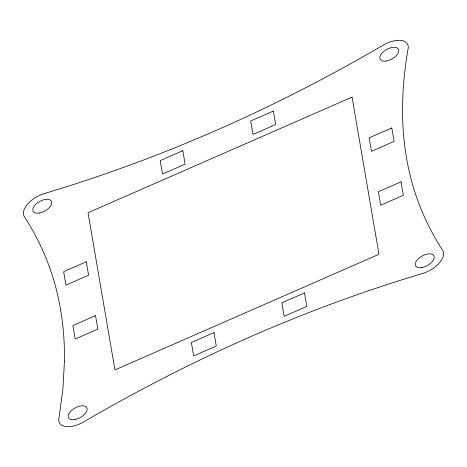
<?xml version="1.0" encoding="UTF-8"?>
<svg xmlns="http://www.w3.org/2000/svg" width="467" height="467" viewBox="0 0 467 467"><rect width="100%" height="100%" fill="white"/><g stroke="black" fill="none" stroke-linecap="round" stroke-linejoin="round"><path stroke-width="0.7" d="M64.44 361.335L62.917 388.9L59.064 417.48A20.84 10.922 -29.2 0 0 65.713 426.552A20.84 10.922 -29.2 0 0 84.918 421.17C118.758 401.492 153.246 382.94 188.364 365.638A841.873 441.128 -29.2 0 1 314.449 310.409C349.549 296.93 385.141 284.73 421.152 273.907A20.84 10.922 -29.2 0 0 439.394 262.886A20.84 10.922 -29.2 0 0 442.22 249.664C431.059 232.344 422.051 213.658 415.525 194.114A841.873 441.128 -29.2 0 1 402.665 119.062C402.034 95.776 404.031 72.473 407.936 49.52A20.84 10.922 -29.2 0 0 401.287 40.448A20.84 10.922 -29.2 0 0 382.082 45.83C348.242 65.508 313.754 84.06 278.636 101.362A841.873 441.128 -29.2 0 1 152.551 156.591C117.45 170.07 81.859 182.27 45.848 193.093A20.84 10.922 -29.2 0 0 27.606 204.114A20.84 10.922 -29.2 0 0 24.78 217.336C35.941 234.656 44.949 253.342 51.475 272.886A841.873 441.128 -29.2 0 1 64.335 347.938L64.44 361.335M182.825 150.701L160.193 160.613L162.498 174.086L185.13 164.174L182.825 150.701M273.347 111.053L250.715 120.965L253.021 134.438L275.653 124.526L273.347 111.053M352.054 97.095L88.024 212.736L114.946 369.905L378.976 254.264L352.054 97.095M86.284 261.771L63.658 271.683L65.964 285.156L88.596 275.244L86.284 261.771M391.807 127.958L369.175 137.87L371.481 151.343L394.113 141.431L391.807 127.958M95.519 315.657L72.887 325.569L75.193 339.042L97.825 329.13L95.519 315.657M401.036 181.844L378.404 191.756L380.716 205.229L403.342 195.317L401.036 181.844M213.979 332.562L191.347 342.474L193.653 355.947L216.285 346.035L213.979 332.562M304.502 292.914L281.87 302.826L284.175 316.299L306.807 306.387L304.502 292.914M422.086 267.533A10.42 5.458 -29.2 0 0 433.896 255.898A10.42 5.458 -29.2 0 0 418.111 258.928A10.42 5.458 -29.2 0 0 422.086 267.533M386.699 60.973A10.42 5.458 -29.2 0 0 398.509 49.339A10.42 5.458 -29.2 0 0 382.73 52.368A10.42 5.458 -29.2 0 0 386.699 60.973M39.689 212.958A10.42 5.458 -29.2 0 0 51.498 201.33A10.42 5.458 -29.2 0 0 35.72 204.353A10.42 5.458 -29.2 0 0 39.689 212.958M75.076 419.518A10.42 5.458 -29.2 0 0 86.885 407.889A10.42 5.458 -29.2 0 0 71.101 410.913A10.42 5.458 -29.2 0 0 75.076 419.518"/></g></svg>
